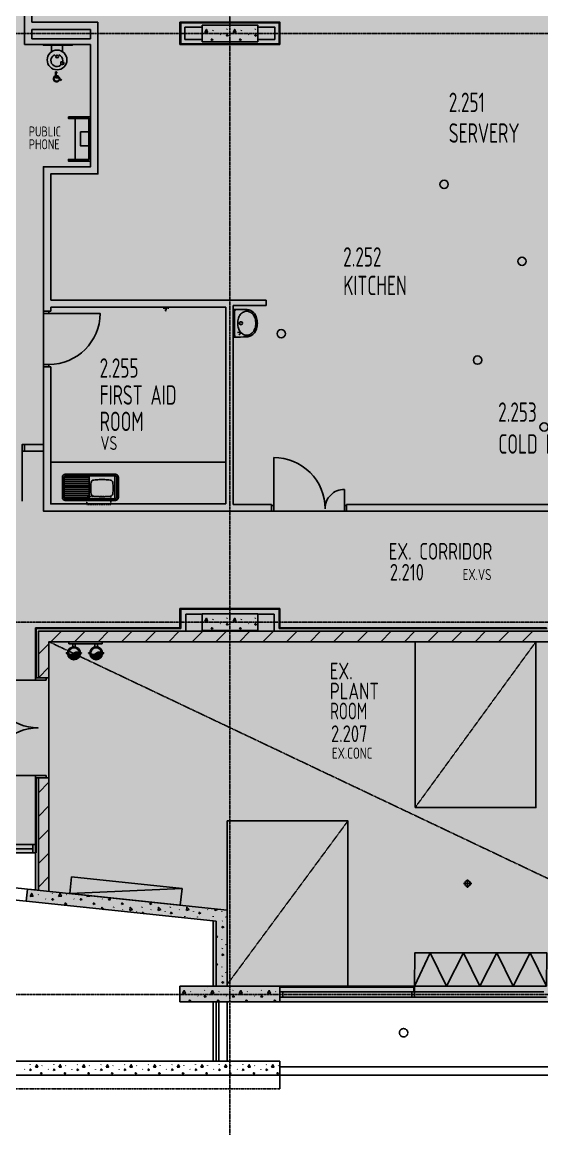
# Model space of a CAD drawing. Header units: millimetres. Extents: x -45258 to 103756, y -3540 to 105026.
# Drawn here: x 15833 to 25188, y -2981 to 17043 of the extents above; entities that cross this region are included whole.
import ezdxf
from ezdxf.enums import TextEntityAlignment as Align

# ---------------------------------------------------------------- set-up
doc = ezdxf.new("R2010")
doc.units = ezdxf.units.MM
doc.header["$LTSCALE"] = 0.4
for name, pattern in [('BLD-80-FL-2$0$CENTER', [50.8, 31.75, -6.35, 6.35, -6.35]), ('BLD-80-FL-2$0$DASHED2', [9.525, 6.35, -3.175]), ('BLD-80-FL-2$0$DASHEDX2', [38.1, 25.4, -12.7]), ('BLD-80-FL-2$0$HIDDEN2', [4.7625, 3.175, -1.5875])]:
    doc.linetypes.add(name, pattern=pattern)
for name, color, linetype in [('BLD-80-FL-2$0$DO-EXST-6CO', 6, 'Continuous'), ('BLD-80-FL-2$0$FL-EXST-8CO', 8, 'Continuous'), ('BLD-80-FL-2$0$FU-FIXD-8CO-EXST', 8, 'Continuous'), ('BLD-80-FL-2$0$HY-FITT-8CO-EXST', 8, 'Continuous'), ('BLD-80-FL-2$0$SR-METL-8CO-EXST', 8, 'Continuous'), ('BLD-80-FL-2$0$ST-EXST-6CO', 6, 'Continuous'), ('BLD-80-FL-2$0$ST-GRID-9CE', 9, 'BLD-80-FL-2$0$CENTER'), ('BLD-80-FL-2$0$TX-EXST-6CO', 6, 'Continuous'), ('BLD-80-FL-2$0$WA-HTCH-8CO-EXST', 8, 'Continuous'), ('BLD-80-FL-2$0$WA-MASN-3CO-EXST', 3, 'Continuous'), ('BLD-80-FL-2$0$WA-MASN-6CO-EXST', 6, 'Continuous'), ('BLD-80-FL-2$0$WA-MASN-6DA2-EXST', 6, 'BLD-80-FL-2$0$DASHEDX2'), ('BLD-80-FL-2$0$WA-PART-6C0-EXST', 6, 'Continuous'), ('BLD-80-FL-2$0$WN-EXST-8CO', 8, 'Continuous'), ('XREF', 8, 'Continuous')]:
    doc.layers.add(name, color=color, linetype=linetype)
doc.layers.add('BLD-80-FL-2$0$FU-LOOS-8H2-EXST', color=8, linetype='BLD-80-FL-2$0$HIDDEN2', lineweight=25)
doc.layers.add('BLD-80-FL-2$0$SI-BUIL-253CO', color=253, linetype='Continuous', lineweight=25)
doc.styles.add('BLD-80-FL-2$0$ISO3098B', font='isocp2.shx', dxfattribs={"width": 0.8})
doc.styles.add('BLD-80-FL-2$0$STANDARD', font='isocp2.shx', dxfattribs={"width": 0.8})

# ---------------------------------------------------------------- blocks, each defined once
blk = doc.blocks.new('BLD-80-FL-2$0$RMIDEN-EX-100')
at = {"style": 'BLD-80-FL-2$0$STANDARD'}
for tag, p, height in [('ROOMNAM1', (-15, 1567), 300), ('ROOMNAM2', (-15, 1158), 300), ('ROOMNAM3', (-15, 750), 300), ('ROOMNUM', (-14, 345), 300), ('XX', (0, 15), 200)]:
    blk.add_attdef(tag, p, '', height=height, dxfattribs=at)
blk = doc.blocks.new('BLD-80-FL-2', base_point=(226.58, 457.44))
at = {"layer": 'BLD-80-FL-2$0$SI-BUIL-253CO'}
h = blk.add_hatch(color=256, dxfattribs=at)
h.dxf.hatch_style = 1
h.paths.add_polyline_path([(33930.98, 4350.99), (36240.99, 4350.99), (36240.99, 199.98), (33930.98, 199.98)], flags=16)
h.paths.add_polyline_path([(38800, 6450.02), (41466.66, 6450.02), (41466.66, 3400.02), (38800, 3400.02)], flags=16)
h.paths.add_polyline_path([(36350, 2900.02), (39550, 2900.02), (39550, 200.02), (36350, 200.02)], flags=16)
h.paths.add_polyline_path([(41566.66, 6450.02), (44233.32, 6450.02), (44233.32, 3400.02), (41566.66, 3400.02)], flags=16)
h.paths.add_polyline_path([(38700, 6950.02), (38700, 3000.02), (36349.99, 3000.02), (36349.99, 6950.02), (29849.99, 6950.01), (29849.99, 8700.01), (27292.54, 8700.01), (27292.54, 8818.01), (28771.29, 18568.34), (29466.85, 23152.04), (16621.8, 25100.52), (16625.04, 25122.94), (16625.04, 27379.99), (12299.98, 27379.99), (12299.98, 27100), (13799.98, 27100), (13799.98, 25086.47), (219.98, 23282.48), (219.98, 19520), (3199.98, 19520), (3199.98, 17500), (199.98, 17500), (199.98, 17220), (1349.98, 17220), (1349.98, 16017.89), (739.79, 15927.75), (772.65, 15705.27), (-1172.02, 15418.02), (-327.38, 9699.99), (849.99, 9699.99), (849.99, 9474.99), (4649.78, 9474.99), (4649.78, 6950), (3600, 6950), (3600, 2989.93), (10761.85, 2240.02), (10784.76, 2458.82), (10752.61, 2462.19), (10752.61, 2550.02), (16300, 2550), (16300.02, 1881.32), (16155.36, 1896.47), (16132.45, 1677.66), (19500, 1325.05), (19500.01, 149.98), (18899.98, 147.57), (18900, -130.02), (47099.98, -129.97), (47099.98, 150.03), (46250, 150.03), (46250, 2900.03), (46999.99, 2900.03), (46999.99, 3399.98), (44333.26, 3399.98), (44333.26, 6450.02), (47099.99, 6450.02), (47099.99, 6950.02)])
at = {"layer": 'BLD-80-FL-2$0$DO-EXST-6CO'}
for p, q in [((20590.25, 8747.45), (20590.25, 9664.12)), ((21860.29, 8750.22), (21860.29, 9092.23))]:
    blk.add_line(p, q, dxfattribs=at)
for points in [[(16440.99, 12300), (16440.99, 12260), (16540.99, 12260), (16540.99, 12300)], [(16440.99, 11340), (16440.99, 11300), (16540.99, 11300), (16540.99, 11339.99)], [(16100, 9900.01), (16060, 9900), (16060.01, 9782.01), (16100.01, 9782.01)], [(16489.99, 5659.88), (16489.99, 5699.88), (16299.99, 5699.88), (16299.99, 5659.88)], [(16490, 3899.88), (16490, 3939.88), (16300, 3939.88), (16300, 3899.88)]]:
    blk.add_lwpolyline(points, close=True, dxfattribs=at)
for points in [[(16540.99, 12260), (17460.99, 12260), (17460.99, 12259.99, -0.41421356), (16540.99, 11339.99)], [(16345, 3939.88), (15485, 3939.88, -0.41421356), (16345, 4799.88, -0.41421356), (15484.99, 5659.88), (16344.99, 5659.88)]]:
    blk.add_lwpolyline(points, format="xyb", dxfattribs=at)
for points in [[(16060.01, 9782.01), (16060, 8880)], [(20549.99, 8700), (20589.99, 8700), (20589.99, 8800), (20549.99, 8800), (20549.99, 8700)], [(21860.03, 8700.01), (21900.03, 8700.01), (21900.03, 8800.01), (21860.03, 8800.01), (21860.03, 8700.01)]]:
    blk.add_lwpolyline(points, dxfattribs=at)
for centre, radius, start, end in [((20591.92, 8744.12), 920, 0.000316, 90.104178), ((21860.03, 8744.13), 348.11, 89.957402, 180.000243)]:
    blk.add_arc(centre, radius, start, end, dxfattribs=at)
at = {"layer": 'BLD-80-FL-2$0$FL-EXST-8CO'}
for p, q in [((16440.99, 11300), (16440.99, 12300)), ((19727.99, 9581), (16571.99, 9581)), ((21900.03, 8700), (20549.99, 8700)), ((16539.99, 5699.88), (16540, 3899.88)), ((16155.36, 1896.47), (10786.23, 2458.67)), ((16132.45, 1677.66), (10761.85, 2240.02)), ((16916.92, 1818.09), (18937.32, 1907.39)), ((19499.98, -130.02), (19499.98, -1199.13)), ((19749.98, -130.02), (19749.98, -1199.13)), ((38699.98, -129.98), (20699.98, -130.02))]:
    blk.add_line(p, q, dxfattribs=at)
at = {"layer": 'BLD-80-FL-2$0$FL-EXST-8CO', "linetype": 'BLD-80-FL-2$0$DASHED2'}
for p, q in [((16539.99, 6349.98), (29610, 149.98)), ((23134.54, 3365.65), (25309.53, 6350.64)), ((19750.01, 181.06), (21925.01, 3124.98))]:
    blk.add_line(p, q, dxfattribs=at)
at = {"layer": 'BLD-80-FL-2$0$FL-EXST-8CO'}
for points in [[(23134.54, 3365.65), (25309.53, 3365.65), (25309.53, 6350.64), (23134.54, 6350.63)], [(19750, 3124.98), (21925.01, 3124.98), (21925.02, 149.98), (19750, 149.98)], [(16916.92, 1818.09), (18905.97, 1609.04), (18937.32, 1907.39), (16948.28, 2116.44)]]:
    blk.add_lwpolyline(points, close=True, dxfattribs=at)
for points in [[(20699.98, -1449.13), (68349.98, -1449.09), (68349.98, 2111.3)], [(20699.98, -1299.13), (68199.98, -1299.09), (68199.98, 2087.62)]]:
    blk.add_lwpolyline(points, dxfattribs=at)
at = {"layer": 'BLD-80-FL-2$0$FL-EXST-8CO', "linetype": 'BLD-80-FL-2$0$DASHED2'}
blk.add_circle((22926.38, -688.45), 75, dxfattribs=at)
at = {"layer": 'BLD-80-FL-2$0$FU-FIXD-8CO-EXST'}
blk.add_line((17010.99, 15030), (17010.99, 15770), dxfattribs=at)
for points in [[(16890.99, 15800), (17290.99, 15800), (17290.99, 15000), (16890.99, 15000), (16890.99, 15030), (17260.99, 15030), (17260.99, 15770), (16890.99, 15770)], [(17260.99, 15525), (17110.99, 15525), (17110.99, 15275), (17260.99, 15275)], [(25499.98, 150.01), (23124.98, 150.01), (23130.48, 750.71), (25505.48, 750.71)]]:
    blk.add_lwpolyline(points, close=True, dxfattribs=at)
blk.add_lwpolyline([(23124.98, 150.01), (23405.48, 750.71), (23699.98, 150.01), (24005.48, 750.71), (24299.98, 150.01), (24605.48, 750.71), (24899.98, 150.01), (25205.48, 750.71), (25499.98, 150.01)], dxfattribs=at)
at = {"layer": 'BLD-80-FL-2$0$FU-LOOS-8H2-EXST'}
for p, q in [((17655.9, 8962.06), (17224.93, 8962.06)), ((17224.93, 8962.06), (17224.93, 8821.07)), ((17224.93, 8821.07), (17655.9, 8821.07)), ((17655.9, 8821.07), (17655.9, 8962.06))]:
    blk.add_line(p, q, dxfattribs=at)
for points in [[(18599.64, 12373.51), (18696.64, 12373.51), (18696.64, 12353.51), (18599.64, 12353.51)], [(18651.64, 12353.51), (18641.64, 12353.51), (18641.64, 12303.51), (18651.64, 12303.51)]]:
    blk.add_lwpolyline(points, close=True, dxfattribs=at)
at = {"layer": 'BLD-80-FL-2$0$HY-FITT-8CO-EXST'}
for p, q in [((16587.56, 17085), (16587.56, 16968.25)), ((16787.56, 17085), (16787.56, 16968.25)), ((16649.61, 16519.89), (16649.61, 16532.45)), ((16660.11, 16498.66), (16660.11, 16584.6)), ((16718.08, 16498.66), (16660.11, 16498.66)), ((16670.61, 16536.3), (16670.61, 16580.91)), ((16670.61, 16536.3), (16706.99, 16536.31)), ((16670.61, 16525.8), (16706.99, 16525.81)), ((16670.61, 16509.16), (16670.61, 16525.8)), ((16724.42, 16509.16), (16670.61, 16509.16)), ((16706.99, 16536.31), (16706.99, 16525.81)), ((16742.92, 16451.48), (16718.08, 16498.66)), ((16728.18, 16456.94), (16721.85, 16468.96)), ((16747.32, 16465.68), (16724.42, 16509.16)), ((16767.24, 16464.29), (16742.92, 16451.48)), ((16762.35, 16473.58), (16747.32, 16465.68)), ((16762.35, 16473.58), (16767.24, 16464.29)), ((19862.41, 12313.44), (19862.41, 11852.14)), ((19880.01, 11869.03), (19880.01, 12296.54)), ((19989.81, 11923.43), (19933.51, 11918.54)), ((20001.41, 11910.94), (19958.71, 11876.53)), ((16782.21, 8943.82), (16782.21, 9314.82)), ((16812.21, 8943.82), (16812.21, 9314.82)), ((17265.21, 9304.82), (16812.21, 9304.82)), ((17265.21, 9269.82), (16812.21, 9269.82)), ((17265.21, 9234.82), (16812.21, 9234.82)), ((16832.21, 9364.82), (17740.21, 9364.82)), ((16832.21, 9334.82), (17740.21, 9334.82)), ((17265.21, 8938.82), (17265.21, 9319.82)), ((17725.21, 8938.82), (17725.21, 9319.82)), ((17760.21, 8943.82), (17760.21, 9314.82)), ((17790.21, 8943.82), (17790.21, 9314.82)), ((17265.21, 9199.82), (16812.21, 9199.82)), ((17265.21, 9164.82), (16812.21, 9164.82)), ((17265.21, 9129.82), (16812.21, 9129.82)), ((17265.21, 9094.82), (16812.21, 9094.82)), ((17265.21, 9059.82), (16812.21, 9059.82)), ((17265.21, 9024.82), (16812.21, 9024.82)), ((17265.21, 8989.82), (16812.21, 8989.82)), ((17265.21, 8953.82), (16812.21, 8953.83)), ((16832.21, 8923.82), (17740.21, 8923.82)), ((16832.21, 8893.82), (17740.21, 8893.82)), ((16898.38, 6349.98), (17498.38, 6349.98)), ((16898.38, 6309.98), (16898.38, 6349.98)), ((17498.38, 6309.98), (16898.38, 6309.98)), ((16968.56, 6255.24), (16968.56, 6309.98)), ((17012.96, 6255.24), (17012.96, 6309.98)), ((17368.56, 6255.41), (17368.56, 6309.98)), ((17412.96, 6255.41), (17412.96, 6309.98)), ((17498.38, 6349.98), (17498.38, 6309.98)), ((16875.51, 6148.61), (16853.12, 6148.61)), ((16853.12, 6144.17), (16853.12, 6148.61)), ((16879.78, 6144.17), (16853.12, 6144.17)), ((16879.78, 6139.73), (16853.12, 6139.73)), ((16853.12, 6135.29), (16853.12, 6139.73)), ((16875.51, 6135.29), (16853.12, 6135.29)), ((16890.86, 6141.95), (16990.72, 6042.09)), ((16891.5, 6131.26), (16980.07, 6042.69)), ((16893.49, 6119.23), (16967.98, 6044.73)), ((16898.17, 6104.5), (16953.25, 6049.42)), ((16911.85, 6080.77), (16929.73, 6062.9)), ((16918.52, 6124.33), (17000.32, 6042.54)), ((16931.67, 6121.24), (17009.1, 6043.81)), ((16942.31, 6120.64), (17017.25, 6045.7)), ((16951.55, 6121.45), (17024.87, 6048.13)), ((16959.78, 6123.26), (17032, 6051.04)), ((16967.2, 6125.88), (17038.7, 6054.39)), ((16973.99, 6129.14), (17044.99, 6058.14)), ((16980.21, 6132.97), (17050.91, 6062.27)), ((16985.89, 6137.34), (17056.45, 6066.78)), ((16991.04, 6142.23), (17061.64, 6071.64)), ((16996.27, 6147.05), (17066.47, 6076.85)), ((17001.99, 6151.37), (17070.94, 6082.43)), ((17008.25, 6155.16), (17075.04, 6088.38)), ((17015.08, 6158.38), (17078.75, 6094.71)), ((17022.62, 6160.89), (17082.05, 6101.46)), ((17030.97, 6162.58), (17084.91, 6108.65)), ((17040.26, 6163.34), (17087.27, 6116.33)), ((17051.15, 6162.49), (17089.07, 6124.58)), ((17064.64, 6159.06), (17090.23, 6133.47)), ((17101.74, 6144.17), (17128.4, 6144.17)), ((17101.74, 6139.73), (17128.4, 6139.73)), ((17106.01, 6148.61), (17128.4, 6148.61)), ((17106.01, 6135.29), (17128.4, 6135.29)), ((17128.4, 6144.17), (17128.4, 6148.61)), ((17128.4, 6135.29), (17128.4, 6139.73)), ((17275.51, 6148.79), (17253.12, 6148.79)), ((17253.12, 6144.35), (17253.12, 6148.79)), ((17279.78, 6144.35), (17253.12, 6144.35)), ((17279.78, 6139.91), (17253.12, 6139.91)), ((17253.12, 6135.47), (17253.12, 6139.91)), ((17275.51, 6135.47), (17253.12, 6135.47)), ((17290.86, 6142.13), (17390.72, 6042.27)), ((17291.5, 6131.44), (17380.07, 6042.87)), ((17293.49, 6119.4), (17367.98, 6044.91)), ((17298.17, 6104.67), (17353.25, 6049.6)), ((17311.85, 6080.95), (17329.73, 6063.07)), ((17318.52, 6124.51), (17400.32, 6042.71)), ((17331.67, 6121.41), (17409.1, 6043.98)), ((17342.31, 6120.81), (17417.25, 6045.87)), ((17351.55, 6121.62), (17424.87, 6048.3)), ((17359.78, 6123.43), (17432, 6051.21)), ((17367.2, 6126.06), (17438.7, 6054.56)), ((17373.99, 6129.31), (17444.99, 6058.31)), ((17380.21, 6133.15), (17450.91, 6062.45)), ((17385.89, 6137.52), (17456.45, 6066.95)), ((17391.04, 6142.4), (17461.64, 6071.81)), ((17396.27, 6147.22), (17466.47, 6077.03)), ((17401.99, 6151.55), (17470.94, 6082.6)), ((17408.25, 6155.34), (17475.04, 6088.55)), ((17415.08, 6158.55), (17478.75, 6094.89)), ((17422.62, 6161.06), (17482.05, 6101.63)), ((17430.97, 6162.75), (17484.91, 6108.82)), ((17440.26, 6163.51), (17487.27, 6116.51)), ((17451.15, 6162.67), (17489.07, 6124.75)), ((17464.64, 6159.23), (17490.23, 6133.64)), ((17501.74, 6144.35), (17528.4, 6144.35)), ((17501.74, 6139.91), (17528.4, 6139.91)), ((17506.01, 6148.79), (17528.4, 6148.79)), ((17506.01, 6135.47), (17528.4, 6135.47)), ((17528.4, 6144.35), (17528.4, 6148.79)), ((17528.4, 6135.47), (17528.4, 6139.91)), ((24078.82, 2073.26), (24078.86, 1923.26)), ((24003.84, 1998.24), (24153.84, 1998.29))]:
    blk.add_line(p, q, dxfattribs=at)
blk.add_lwpolyline([(16437.06, 17100), (16437.06, 17085), (16962.91, 17085), (16962.91, 17100)], close=True, dxfattribs=at)
for points in [[(16755.23, 16742.29), (16755.23, 16782.29, -0.41421356), (16760.23, 16787.29), (16785.23, 16787.29, -1), (16785.23, 16737.29), (16760.23, 16737.29, -0.41421356), (16755.23, 16742.29)], [(20101.56, 12298.62, 0.1217347), (20041.38, 12283.75, 0.1052776), (19986.5, 12238.04, 0.08812861), (19951.74, 12173, 0.07122166), (19938.84, 12082.8, 0.07122177), (19951.74, 11992.6, 0.08812861), (19986.51, 11927.56, 0.1052776), (20041.4, 11881.86, 0.1217347), (20101.59, 11866.99, 0.1217347), (20161.77, 11881.87, 0.1052776), (20216.65, 11927.58, 0.08812861), (20251.41, 11992.62, 0.07122166), (20264.31, 12082.82, 0.07122177), (20251.41, 12173.02, 0.08812861), (20216.64, 12238.05, 0.1052776), (20161.75, 12283.75, 0.1217347), (20101.56, 12298.62)], [(20293.26, 12082.8, 0.00001223), (20293.26, 12082.82, 0.07192149), (20278.94, 12181.99, 0.08812861), (20239.39, 12255.96, 0.1052776), (20175.24, 12309.38, 0.1217347), (20101.56, 12327.58)], [(20293.26, 12082.8, -0.00001223), (20293.26, 12082.79, -0.07192149), (20278.94, 11983.61, -0.08812861), (20239.39, 11909.64, -0.1052776), (20175.23, 11856.23, -0.1217347), (20101.56, 11838.03)], [(17090.66, 6141.95, 0.42823678), (16990.76, 6141.95, -0.42823678), (16890.86, 6141.95)], [(17090.66, 6141.95, 0.42823678), (16990.76, 6141.95, -0.42823678), (16890.86, 6141.95, 1), (17090.66, 6141.95)], [(17490.66, 6142.13, 0.42823678), (17390.76, 6142.13, -0.42823678), (17290.86, 6142.13)], [(17490.66, 6142.13, 0.42823678), (17390.76, 6142.13, -0.42823678), (17290.86, 6142.13, 1), (17490.66, 6142.13)]]:
    blk.add_lwpolyline(points, format="xyb", dxfattribs=at)
for centre, radius in [((16687.56, 16821), 178), ((16687.56, 16884.07), 25), ((23656.82, 14581.95), 75), ((25059.1, 13196.83), 75), ((20723.65, 11894.49), 75), ((24258.56, 11418.25), 75), ((25457.32, 10215.03), 75), ((16990.76, 6141.95), 107.5), ((16990.76, 6141.95), 100), ((17390.76, 6142.13), 107.5), ((17390.76, 6142.13), 100), ((24078.84, 1998.26), 50)]:
    blk.add_circle(centre, radius, dxfattribs=at)
for centre, radius, start, end in [((16682.92, 16811.31), 107.2, 109.432966, 309.516289), ((16682.92, 16811.31), 107.2, 355.387614, 72.04081), ((16755.23, 16762.29), 39.05, 320.19448, 39.805622), ((16677.73, 16483.07), 56.83, 119.652391, 332.620175), ((16677.73, 16483.07), 46.33, 127.363628, 342.273486), ((16669.82, 16595.43), 14.54, 273.126222, 228.10393), ((19880.78, 12313.47), 18.43, 90.050619, 179.99985), ((19898.39, 12296.59), 18.43, 88.53958, 179.99985), ((19897.4, 7535.09), 4796.84, 87.56063, 90.19863), ((19999.71, 12082.8), 27.49, 89.99985, 179.99985), ((19999.71, 12082.8), 27.49, 179.99985, 269.99985), ((19999.71, 12082.8), 27.49, 359.99985, 89.99985), ((19999.71, 12082.8), 27.49, 269.99985, 359.99985), ((19880.78, 11852.14), 18.43, 179.99985, 269.94905), ((19898.39, 11869.02), 18.43, 179.99985, 271.46015), ((19897.42, 16630.52), 4796.84, 269.80105, 272.43905), ((16832.21, 9314.82), 50, 89.999953, 179.999953), ((16832.21, 9314.82), 20, 89.999953, 179.999953), ((17993.6, 9117.59), 700.4, 171.75625, 180.308636), ((17344.93, 9212.1), 44.88, 132.865986, 172.417444), ((17354.74, 9199.82), 60.58, 95.858666, 131.766739), ((17043.78, 13300.82), 4052.23, 274.313511, 275.692733), ((17495.21, 8023.87), 1245.69, 87.723614, 92.276291), ((17946.65, 13300.82), 4052.23, 264.307172, 265.686394), ((17635.68, 9199.82), 60.58, 48.233166, 84.141239), ((17645.49, 9212.1), 44.88, 7.582461, 47.133919), ((16996.82, 9117.6), 700.4, 359.691269, 8.243655), ((17740.21, 9314.82), 50, 359.999953, 89.999953), ((17740.21, 9314.82), 20, 359.999953, 89.999953), ((17993.6, 9110.05), 700.4, 179.691269, 188.243655), ((16996.82, 9110.05), 700.4, 351.75625, 0.308636), ((16832.21, 8943.82), 50, 179.999953, 269.999953), ((16832.21, 8943.82), 20, 179.999953, 269.999953), ((17344.93, 9015.54), 44.88, 187.582461, 227.133919), ((17354.74, 9027.83), 60.58, 228.233166, 264.141239), ((17043.77, 4926.82), 4052.23, 84.307172, 85.686394), ((17495.21, 10203.77), 1245.69, 267.723614, 272.276291), ((17946.64, 4926.82), 4052.23, 94.313511, 95.692733), ((17635.68, 9027.83), 60.58, 275.858666, 311.766739), ((17645.49, 9015.54), 44.88, 312.865986, 352.417444), ((17740.21, 8943.82), 50, 269.999953, 359.999953), ((17740.21, 8943.82), 20, 269.999953, 359.999953), ((16990.76, 6141.95), 115.44, 3.307412, 176.692688), ((16990.76, 6141.95), 111, 1.146042, 178.854058), ((17390.76, 6142.13), 115.44, 3.307412, 176.692688), ((17390.76, 6142.13), 111, 1.146042, 178.854058), ((16990.76, 6141.95), 115.44, 183.307412, 356.692688), ((16990.76, 6141.95), 111, 181.146042, 358.854058), ((17390.76, 6142.13), 115.44, 183.307412, 356.692688), ((17390.76, 6142.13), 111, 181.146042, 358.854058)]:
    blk.add_arc(centre, radius, start, end, dxfattribs=at)
at = {"layer": 'BLD-80-FL-2$0$SI-BUIL-253CO', "flags": 128}
blk.add_lwpolyline([(47099.98, -129.97), (18900, -130.02), (18899.98, 147.57), (19500.01, 149.98), (19500, 1325.05), (16132.45, 1677.66), (16155.36, 1896.47), (16300.02, 1881.32), (16300, 2550), (10752.61, 2550.02), (10752.61, 2462.19), (10784.76, 2458.82), (10761.85, 2240.02), (3600, 2989.93), (3600, 6950), (4649.78, 6950), (4649.78, 9474.99), (849.99, 9474.99), (849.99, 9699.99), (-327.38, 9699.99)], dxfattribs=at)
at = {"layer": 'BLD-80-FL-2$0$SR-METL-8CO-EXST'}
for p, q in [((19549.98, -130.02), (19549.98, -1199.13)), ((19599.98, -130.02), (19599.98, -1199.13))]:
    blk.add_line(p, q, dxfattribs=at)
at = {"layer": 'BLD-80-FL-2$0$ST-EXST-6CO'}
blk.add_line((16300.02, 2550.02), (16300.02, 1881.32), dxfattribs=at)
at = {"layer": 'BLD-80-FL-2$0$ST-GRID-9CE'}
for p, q in [((19800, -2523.99), (19799.98, 31705.86)), ((84082.76, 17300), (-5320.19, 17300)), ((84082.76, 6700), (-5320.19, 6700)), ((84082.76, 0), (-5320.19, 0))]:
    blk.add_line(p, q, dxfattribs=at)
at = {"layer": 'BLD-80-FL-2$0$WA-HTCH-8CO-EXST'}
for p, q in [((19299.99, 17447.57), (19304.26, 17441.17)), ((19806.18, 17450), (19810.44, 17443.6)), ((19810.44, 17447.57), (19814.71, 17441.17)), ((19490.75, 17346.5), (19495.01, 17356.09)), ((19623.95, 17278.3), (19628.21, 17271.9)), ((19743.3, 17371.01), (19747.56, 17380.6)), ((20001.2, 17346.5), (20005.46, 17356.09)), ((20134.4, 17278.3), (20138.66, 17271.91)), ((20253.75, 17371.01), (20258.01, 17380.6)), ((19299.99, 6847.57), (19304.25, 6841.17)), ((19806.18, 6850), (19810.44, 6843.6)), ((19810.44, 6847.57), (19814.7, 6841.17)), ((19490.75, 6746.5), (19495.01, 6756.09)), ((19623.95, 6678.3), (19628.21, 6671.9)), ((19743.3, 6771.01), (19747.56, 6780.6)), ((20001.2, 6746.5), (20005.46, 6756.09)), ((20134.4, 6678.3), (20138.66, 6671.9)), ((20253.75, 6771.01), (20258.01, 6780.6)), ((16575.83, 6349.98), (16765.83, 6539.98)), ((17000.1, 6349.98), (17190.1, 6539.98)), ((17424.36, 6349.98), (17614.36, 6539.98)), ((17848.63, 6349.98), (18038.63, 6539.98)), ((18272.89, 6349.98), (18462.89, 6539.98)), ((18697.15, 6349.98), (18887.15, 6539.98)), ((19121.42, 6349.98), (19311.42, 6539.98)), ((19545.68, 6349.98), (19735.68, 6539.98)), ((19969.95, 6349.98), (20159.95, 6539.98)), ((20394.21, 6349.98), (20584.21, 6539.98)), ((20818.47, 6349.98), (21008.47, 6539.98)), ((21242.74, 6349.98), (21432.74, 6539.98)), ((21667, 6349.98), (21857, 6539.98)), ((22091.27, 6349.98), (22281.27, 6539.98)), ((22515.53, 6349.98), (22705.53, 6539.98)), ((22939.79, 6349.98), (23129.79, 6539.98)), ((23364.06, 6349.98), (23554.06, 6539.98)), ((23788.32, 6349.98), (23978.32, 6539.98)), ((24212.59, 6349.98), (24402.59, 6539.98)), ((24636.85, 6349.98), (24826.85, 6539.98)), ((25061.12, 6349.98), (25251.12, 6539.98)), ((16349.99, 6124.14), (16539.99, 6314.14)), ((16349.99, 5699.88), (16539.99, 5889.88)), ((16350, 3629.8), (16540, 3819.8)), ((16350, 3205.53), (16540, 3395.53)), ((16350, 2781.27), (16540, 2971.27)), ((16350, 2357), (16540, 2547)), ((16350, 1932.74), (16540, 2122.74)), ((16154.78, 1890.94), (16155.36, 1890.07)), ((16155.36, 1894.04), (16159.63, 1887.64)), ((16346.12, 1792.97), (16350.38, 1802.56)), ((16598.67, 1817.48), (16602.93, 1827.07)), ((16856.57, 1792.97), (16860.83, 1802.56)), ((16479.32, 1724.77), (16483.58, 1718.38)), ((16989.77, 1724.77), (16994.03, 1718.38)), ((17223.16, 1764.2), (17233.42, 1783.59)), ((17500.22, 1724.77), (17504.48, 1718.38)), ((17194.59, 1566.45), (17198.65, 1575.58)), ((17704.84, 1565.99), (17709.1, 1575.59)), ((17866.81, 1522.3), (17871.07, 1531.89)), ((18120.17, 1495.54), (18121.23, 1485.95)), ((18215.29, 1565.99), (18219.55, 1575.59)), ((18377.26, 1522.3), (18381.52, 1531.89)), ((18630.62, 1495.54), (18631.68, 1485.95)), ((18725.74, 1566), (18730, 1575.59)), ((18887.71, 1522.3), (18891.97, 1531.89)), ((18984.68, 1398.69), (18988.95, 1408.29)), ((19141.07, 1495.54), (19142.13, 1485.95)), ((19236.19, 1566), (19239.54, 1573.53)), ((19398.16, 1522.3), (19402.42, 1531.89)), ((19495.13, 1398.69), (19499.4, 1408.29)), ((19527.8, 1511.28), (19532.19, 1542.88)), ((19651.52, 1495.54), (19652.58, 1485.95)), ((19748.77, 1454.11), (19750, 1456.67)), ((19750, 1454.49), (19748.77, 1454.11)), ((19213.8, 1398.69), (19218.06, 1392.3)), ((19218.06, 1396.26), (19222.33, 1389.87)), ((19661.37, 1319.7), (19665.63, 1329.29)), ((19724.25, 1398.7), (19728.51, 1392.3)), ((19728.51, 1396.27), (19732.78, 1389.87)), ((19746.64, 1068.22), (19750, 1075.79)), ((19651.52, 997.76), (19652.58, 988.17)), ((19661.37, 821.92), (19665.63, 831.52)), ((19724.25, 900.92), (19728.51, 894.52)), ((19728.51, 898.49), (19732.78, 892.09)), ((19748.77, 956.33), (19750, 958.9)), ((19750, 956.71), (19748.77, 956.33)), ((19651.52, 499.98), (19652.58, 490.39)), ((19724.25, 403.14), (19728.51, 396.74)), ((19728.51, 400.71), (19732.78, 394.31)), ((19746.64, 570.44), (19750, 578.01)), ((19748.77, 458.55), (19750, 461.12)), ((19750, 458.93), (19748.77, 458.55)), ((19661.37, 324.15), (19665.63, 333.74)), ((18899.98, 147.57), (18904.24, 141.18)), ((19090.73, 46.5), (19095, 56.1)), ((19343.29, 71.01), (19347.55, 80.6)), ((19406.17, 150), (19410.43, 143.61)), ((19410.43, 147.57), (19414.69, 141.18)), ((19601.18, 46.5), (19605.45, 56.1)), ((19687.5, 150), (19687.5, 150.01)), ((19853.74, 71.01), (19858, 80.6)), ((19916.62, 150), (19920.88, 143.61)), ((19920.88, 147.57), (19925.14, 141.18)), ((20111.63, 46.5), (20115.9, 56.1)), ((20197.95, 150), (20197.95, 150.01)), ((20364.19, 71.01), (20368.45, 80.6)), ((20427.07, 150), (20431.33, 143.61)), ((20431.33, 147.57), (20435.59, 141.18)), ((20622.08, 46.5), (20626.35, 56.1)), ((19223.94, -21.69), (19228.2, -28.09)), ((19734.39, -21.69), (19738.65, -28.09)), ((20244.84, -21.69), (20249.1, -28.09)), ((16062.27, -1199.13), (16062.27, -1199.13)), ((16253.2, -1199.13), (16256.75, -1204.46)), ((16256.75, -1201.16), (16260.3, -1206.49)), ((16487.64, -1199.13), (16487.64, -1199.13)), ((16678.57, -1199.13), (16682.12, -1204.46)), ((16682.12, -1201.16), (16685.68, -1206.49)), ((16913.02, -1199.13), (16913.02, -1199.13)), ((17103.95, -1199.13), (17107.5, -1204.46)), ((17107.5, -1201.16), (17111.05, -1206.49)), ((17338.39, -1199.13), (17338.39, -1199.13)), ((17529.32, -1199.13), (17532.87, -1204.46)), ((17532.87, -1201.16), (17536.43, -1206.49)), ((17763.77, -1199.13), (17763.77, -1199.13)), ((17954.7, -1199.13), (17958.25, -1204.46)), ((17958.25, -1201.16), (17961.8, -1206.49)), ((18189.14, -1199.13), (18189.14, -1199.13)), ((18380.07, -1199.13), (18383.62, -1204.46)), ((18383.62, -1201.16), (18387.18, -1206.49)), ((18614.52, -1199.13), (18614.52, -1199.13)), ((18805.45, -1199.13), (18809, -1204.46)), ((18809, -1201.16), (18812.55, -1206.49)), ((19039.89, -1199.13), (19039.89, -1199.13)), ((19230.82, -1199.13), (19234.37, -1204.46)), ((19234.37, -1201.16), (19237.93, -1206.49)), ((19465.27, -1199.13), (19465.27, -1199.13)), ((19656.2, -1199.13), (19659.75, -1204.46)), ((19659.75, -1201.16), (19663.3, -1206.49)), ((19890.64, -1199.13), (19890.64, -1199.13)), ((20081.57, -1199.13), (20085.12, -1204.46)), ((20085.12, -1201.16), (20088.68, -1206.49)), ((20316.02, -1199.13), (20316.02, -1199.13)), ((20506.95, -1199.13), (20510.5, -1204.46)), ((20510.5, -1201.16), (20514.05, -1206.49)), ((16101.34, -1342.22), (16104.89, -1347.55)), ((16200.8, -1264.96), (16204.35, -1256.97)), ((16415.71, -1285.38), (16419.26, -1277.39)), ((16526.71, -1342.22), (16530.27, -1347.55)), ((16626.17, -1264.96), (16629.72, -1256.97)), ((16841.09, -1285.38), (16844.64, -1277.39)), ((16952.09, -1342.22), (16955.64, -1347.55)), ((17051.55, -1264.96), (17055.1, -1256.97)), ((17266.46, -1285.38), (17270.01, -1277.39)), ((17377.46, -1342.22), (17381.02, -1347.55)), ((17476.92, -1264.96), (17480.47, -1256.97)), ((17691.84, -1285.38), (17695.39, -1277.39)), ((17802.84, -1342.22), (17806.39, -1347.55)), ((17902.3, -1264.96), (17905.85, -1256.97)), ((18117.21, -1285.38), (18120.76, -1277.39)), ((18228.21, -1342.22), (18231.77, -1347.55)), ((18327.67, -1264.96), (18331.22, -1256.97)), ((18542.59, -1285.38), (18546.14, -1277.39)), ((18653.59, -1342.22), (18657.14, -1347.55)), ((18753.05, -1264.96), (18756.6, -1256.97)), ((18967.96, -1285.38), (18971.51, -1277.39)), ((19078.96, -1342.21), (19082.52, -1347.54)), ((19178.42, -1264.96), (19181.97, -1256.97)), ((19393.34, -1285.38), (19396.89, -1277.39)), ((19504.34, -1342.21), (19507.89, -1347.54)), ((19603.8, -1264.96), (19607.35, -1256.97)), ((19818.71, -1285.38), (19822.26, -1277.39)), ((19929.71, -1342.21), (19933.27, -1347.54)), ((20029.17, -1264.96), (20032.72, -1256.97)), ((20244.09, -1285.38), (20247.64, -1277.39)), ((20355.09, -1342.21), (20358.64, -1347.54)), ((20454.55, -1264.96), (20458.1, -1256.97)), ((20669.46, -1285.38), (20673.01, -1277.39))]:
    blk.add_line(p, q, dxfattribs=at)
for points in [[(19346.89, 17317.73), (19375.66, 17372.07), (19398.04, 17321.99), (19347.96, 17317.73)], [(19735.84, 17250.59), (19748.63, 17277.24), (19769.94, 17261.25), (19735.84, 17250.59)], [(19857.34, 17317.73), (19886.11, 17372.07), (19908.49, 17321.99), (19858.41, 17317.73)], [(20246.29, 17250.59), (20259.08, 17277.24), (20280.39, 17261.25), (20246.29, 17250.59)], [(19458.99, 17174.42), (19471.78, 17201.06), (19493.09, 17185.08), (19458.99, 17174.42)], [(19969.44, 17174.42), (19982.23, 17201.06), (20003.54, 17185.08), (19969.44, 17174.42)], [(19346.89, 6717.73), (19375.66, 6772.07), (19398.04, 6721.99), (19347.96, 6717.73)], [(19735.84, 6650.59), (19748.63, 6677.24), (19769.94, 6661.25), (19735.84, 6650.59)], [(19857.34, 6717.73), (19886.11, 6772.07), (19908.49, 6721.99), (19858.41, 6717.73)], [(20246.29, 6650.59), (20259.08, 6677.24), (20280.39, 6661.25), (20246.29, 6650.59)], [(19458.99, 6574.42), (19471.78, 6601.06), (19493.09, 6585.08), (19458.99, 6574.42)], [(19969.44, 6574.42), (19982.23, 6601.06), (20003.54, 6585.08), (19969.44, 6574.42)], [(16202.26, 1764.2), (16231.03, 1818.55), (16253.41, 1768.46), (16203.33, 1764.2)], [(16712.71, 1764.2), (16741.48, 1818.55), (16763.86, 1768.46), (16713.78, 1764.2)], [(16591.21, 1697.06), (16604, 1723.71), (16625.31, 1707.72), (16591.21, 1697.06)], [(16824.81, 1620.89), (16837.6, 1647.53), (16858.91, 1631.55), (16824.81, 1620.89)], [(17101.66, 1697.06), (17114.45, 1723.71), (17135.76, 1707.72), (17101.66, 1697.06)], [(17269.23, 1779.84), (17274.31, 1768.46), (17224.23, 1764.2)], [(17335.26, 1620.89), (17348.05, 1647.53), (17369.36, 1631.55), (17335.26, 1620.89)], [(17612.11, 1697.06), (17624.9, 1723.71), (17646.21, 1707.72), (17612.11, 1697.06)], [(17845.71, 1620.89), (17858.5, 1647.53), (17879.81, 1631.55), (17845.71, 1620.89)], [(18356.16, 1620.89), (18368.95, 1647.53), (18390.26, 1631.55), (18356.16, 1620.89)], [(17489.38, 1535.58), (17494.45, 1572.18), (17532.61, 1532.78), (17529.59, 1531.37)], [(17996.45, 1511.28), (18004.9, 1572.18), (18043.06, 1532.78), (17997.45, 1511.64)], [(18219.82, 1459.1), (18230.21, 1480.75), (18251.52, 1464.76), (18230, 1458.03)], [(18506.9, 1511.28), (18515.35, 1572.18), (18553.51, 1532.78), (18507.9, 1511.64)], [(18727.87, 1454.1), (18740.66, 1480.75), (18761.97, 1464.76), (18727.87, 1454.1)], [(19017.35, 1511.28), (19025.8, 1572.18), (19063.96, 1532.78), (19018.35, 1511.64)], [(19238.32, 1454.1), (19251.11, 1480.75), (19272.42, 1464.76), (19238.32, 1454.1)], [(19568.28, 1539.1), (19574.41, 1532.78), (19528.8, 1511.64)], [(19653.91, 1199.29), (19666.7, 1225.93), (19688.01, 1209.94), (19653.91, 1199.29)], [(19550, 1060.2), (19574.41, 1035), (19550, 1023.69)], [(19653.91, 701.51), (19666.7, 728.15), (19688.01, 712.17), (19653.91, 701.51)], [(19550.01, 562.43), (19574.41, 537.22), (19550.01, 525.91)], [(19653.91, 203.73), (19666.7, 230.38), (19688.01, 214.39), (19653.91, 203.73)], [(18946.88, 17.73), (18975.65, 72.08), (18998.03, 22), (18947.94, 17.73)], [(19457.33, 17.73), (19486.1, 72.08), (19508.48, 22), (19458.39, 17.73)], [(19967.78, 17.73), (19996.55, 72.08), (20018.93, 22), (19968.84, 17.73)], [(20478.23, 17.73), (20507, 72.08), (20529.38, 22), (20479.29, 17.73)], [(19058.98, -125.58), (19071.76, -98.93), (19093.07, -114.92), (19058.98, -125.58)], [(19335.83, -49.4), (19348.61, -22.76), (19369.93, -38.75), (19335.83, -49.4)], [(19569.43, -125.58), (19582.21, -98.93), (19603.52, -114.92), (19569.43, -125.58)], [(19846.28, -49.4), (19859.06, -22.76), (19880.38, -38.75), (19846.28, -49.4)], [(20079.88, -125.58), (20092.66, -98.93), (20113.97, -114.92), (20079.88, -125.58)], [(20356.73, -49.4), (20369.51, -22.76), (20390.83, -38.75), (20356.73, -49.4)], [(20590.33, -125.58), (20603.11, -98.93), (20624.42, -114.92), (20590.33, -125.58)], [(16194.58, -1365.31), (16205.24, -1343.1), (16223, -1356.43), (16194.58, -1365.31)], [(16295.83, -1309.36), (16319.81, -1264.07), (16338.46, -1305.81), (16296.72, -1309.36)], [(16619.96, -1365.31), (16630.61, -1343.1), (16648.37, -1356.43), (16619.96, -1365.31)], [(16721.21, -1309.36), (16745.18, -1264.07), (16763.83, -1305.81), (16722.09, -1309.36)], [(17045.33, -1365.31), (17055.99, -1343.1), (17073.75, -1356.43), (17045.33, -1365.31)], [(17146.58, -1309.36), (17170.56, -1264.07), (17189.21, -1305.81), (17147.47, -1309.36)], [(17470.71, -1365.31), (17481.36, -1343.1), (17499.12, -1356.43), (17470.71, -1365.31)], [(17571.96, -1309.36), (17595.93, -1264.07), (17614.58, -1305.81), (17572.84, -1309.36)], [(17896.08, -1365.31), (17906.74, -1343.1), (17924.5, -1356.43), (17896.08, -1365.31)], [(17997.33, -1309.36), (18021.31, -1264.07), (18039.96, -1305.81), (17998.22, -1309.36)], [(18321.46, -1365.31), (18332.11, -1343.1), (18349.87, -1356.43), (18321.46, -1365.31)], [(18422.71, -1309.36), (18446.68, -1264.07), (18465.33, -1305.81), (18423.59, -1309.36)], [(18746.83, -1365.3), (18757.49, -1343.1), (18775.25, -1356.42), (18746.83, -1365.3)], [(18848.08, -1309.36), (18872.06, -1264.07), (18890.71, -1305.8), (18848.97, -1309.36)], [(19172.21, -1365.3), (19182.86, -1343.1), (19200.62, -1356.42), (19172.21, -1365.3)], [(19273.46, -1309.36), (19297.43, -1264.07), (19316.08, -1305.8), (19274.34, -1309.36)], [(19597.58, -1365.3), (19608.24, -1343.1), (19626, -1356.42), (19597.58, -1365.3)], [(19698.83, -1309.36), (19722.81, -1264.07), (19741.46, -1305.8), (19699.72, -1309.36)], [(20022.96, -1365.3), (20033.61, -1343.1), (20051.37, -1356.42), (20022.96, -1365.3)], [(20124.21, -1309.36), (20148.18, -1264.07), (20166.83, -1305.8), (20125.09, -1309.36)], [(20448.33, -1365.3), (20458.99, -1343.1), (20476.75, -1356.42), (20448.33, -1365.3)], [(20549.58, -1309.36), (20573.56, -1264.07), (20592.21, -1305.8), (20550.47, -1309.36)], [(16389.25, -1428.78), (16399.9, -1406.58), (16417.66, -1419.9), (16389.25, -1428.78)], [(16814.62, -1428.78), (16825.28, -1406.58), (16843.04, -1419.9), (16814.62, -1428.78)], [(17240, -1428.78), (17250.65, -1406.58), (17268.41, -1419.9), (17240, -1428.78)], [(17665.37, -1428.78), (17676.03, -1406.58), (17693.79, -1419.9), (17665.37, -1428.78)], [(18090.75, -1428.78), (18101.4, -1406.58), (18119.16, -1419.9), (18090.75, -1428.78)], [(18516.12, -1428.78), (18526.78, -1406.58), (18544.54, -1419.9), (18516.12, -1428.78)], [(18941.5, -1428.78), (18952.15, -1406.58), (18969.91, -1419.9), (18941.5, -1428.78)], [(19366.87, -1428.78), (19377.53, -1406.58), (19395.29, -1419.9), (19366.87, -1428.78)], [(19792.25, -1428.78), (19802.9, -1406.58), (19820.66, -1419.9), (19792.25, -1428.78)], [(20217.62, -1428.78), (20228.28, -1406.58), (20246.04, -1419.9), (20217.62, -1428.78)], [(20643, -1428.78), (20653.65, -1406.58), (20671.41, -1419.9), (20643, -1428.78)]]:
    blk.add_lwpolyline(points, dxfattribs=at)
at = {"layer": 'BLD-80-FL-2$0$WA-MASN-3CO-EXST'}
for p, q in [((16349.99, 5699.88), (16539.99, 5699.88)), ((16350, 1876.09), (16350, 3899.88)), ((16540, 3899.88), (16350, 3899.88)), ((16540, 1856.19), (16540, 3899.88)), ((16155.36, 1896.47), (16132.45, 1677.67)), ((19750, 1520.08), (16155.36, 1896.47)), ((19550.01, 1319.82), (16132.45, 1677.67)), ((19750, 149.98), (19750, 1520.08)), ((19550.01, 149.98), (19550, 1319.82)), ((19750, 149.98), (19550.01, 149.98))]:
    blk.add_line(p, q, dxfattribs=at)
for points in [[(19299.99, 17450), (20299.99, 17450), (20299.99, 17150), (19299.99, 17150)], [(19299.99, 6850), (20299.99, 6850), (20299.99, 6550), (19299.99, 6550)], [(18900, 150), (20699.98, 150.01), (20699.98, -130.02), (18900, -130.02)]]:
    blk.add_lwpolyline(points, close=True, dxfattribs=at)
for points in [[(29800, 149.98), (29800, 6539.98), (16349.99, 6539.98), (16349.99, 5699.88)], [(29610, 149.98), (29610, 6349.98), (16539.99, 6349.98), (16539.99, 5699.88)]]:
    blk.add_lwpolyline(points, dxfattribs=at)
at = {"layer": 'BLD-80-FL-2$0$WA-MASN-6CO-EXST'}
for p, q in [((9600, -1199.14), (20699.98, -1199.13)), ((9350, -1449.14), (20699.98, -1449.13))]:
    blk.add_line(p, q, dxfattribs=at)
at = {"layer": 'BLD-80-FL-2$0$WA-MASN-6DA2-EXST'}
blk.add_line((20700, -1699.13), (20699.98, -1449.13), dxfattribs=at)
at = {"layer": 'BLD-80-FL-2$0$WA-MASN-6DA2-EXST', "ltscale": 0.5}
for points in [[(-9250.02, 29850), (-3050.02, 29850), (-3050, 6859.98), (1050.01, 6859.99), (1048.51, 2068.54), (9350, 1227.5), (9350, -1450.04), (20699.98, -1449.13)], [(-9250.02, 29600), (-3300.02, 29600), (-3300, 6609.98), (799.93, 6609.99), (798.44, 1842.6), (9100, 1001.55), (9100, -1700.06), (20700, -1699.13)]]:
    blk.add_lwpolyline(points, dxfattribs=at)
at = {"layer": 'BLD-80-FL-2$0$WA-PART-6C0-EXST'}
for p, q in [((16099.99, 17100), (16099.98, 21850.03)), ((16230.99, 17500), (16230.99, 21350.03)), ((16230.99, 17500), (17421.99, 17499.96)), ((16230.99, 17369), (17290.99, 17368.96)), ((16230.99, 17199.99), (16230.99, 17369)), ((17290.99, 17200), (17290.99, 17368.96)), ((17290.99, 17100), (16099.99, 17100)), ((17290.99, 17200), (16230.99, 17200)), ((18899.99, 17100), (18899.99, 17200)), ((20699.99, 17100), (18899.99, 17100)), ((20686.99, 17113), (18912.99, 17113)), ((19299.99, 17189), (18988.99, 17189)), ((20610.99, 17189), (20299.99, 17189)), ((20699.99, 17099.99), (20699.99, 17199.99)), ((16571.99, 12500), (19858.99, 12500)), ((19858.99, 12500), (20449.99, 12500)), ((20449.99, 12400), (20449.99, 12500)), ((16571.99, 12300), (16440.99, 12300)), ((16571.99, 12369), (19727.99, 12369)), ((16571.99, 12300), (16571.99, 12368.99)), ((19727.99, 12369), (19727.99, 8831)), ((19858.99, 12400), (20449.99, 12400)), ((19858.99, 12400), (19858.99, 8818)), ((16440.99, 9900.01), (16440.99, 11300)), ((16571.99, 11300), (16440.99, 11300)), ((16100.01, 9900.01), (16440.99, 9900.01)), ((16100.01, 9782.01), (16100.01, 9900.01)), ((16440.99, 9782.01), (16440.99, 9900.01)), ((16100.01, 9782.01), (16440.99, 9782.01)), ((19858.99, 8818), (20549.99, 8818)), ((20549.99, 8700), (20549.99, 8818)), ((21900.03, 8818), (27292.54, 8818.01)), ((21900.03, 8700), (21900.03, 8818)), ((19858.99, 8700), (19858.99, 8700)), ((19858.99, 8700), (20549.99, 8700)), ((21900.03, 8700), (29731.99, 8700.01)), ((18899.99, 6950), (18899.99, 6600)), ((18899.99, 6950), (20699.98, 6950)), ((18912.99, 6937), (18912.99, 6587)), ((18912.99, 6937), (20686.98, 6937)), ((19004.99, 6845), (19004.99, 6539.98)), ((19004.99, 6845), (19299.99, 6845)), ((20299.99, 6845), (20594.98, 6845)), ((20594.98, 6845), (20594.98, 6539.98)), ((20686.98, 6937), (20686.98, 6587)), ((20699.98, 6950), (20699.98, 6600)), ((16299.99, 6600), (16299.99, 5699.89)), ((16299.99, 6600), (18899.99, 6600)), ((16312.99, 6587), (16312.99, 5699.89)), ((16312.99, 6587), (18912.99, 6587)), ((20686.98, 6587), (25512.99, 6587)), ((20699.98, 6600), (25499.99, 6600)), ((16300, 3899.88), (16300, 2550)), ((16313, 3899.88), (16313, 2550)), ((19500.01, 149.98), (19500, 1325.05)), ((20699.98, -1449.13), (20699.98, -1199.13))]:
    blk.add_line(p, q, dxfattribs=at)
for points in [[(16571.99, 12499.99), (16571.99, 14769), (17421.99, 14769), (17421.99, 17499.96)], [(20699.99, 17100), (20699.99, 17500), (18899.99, 17500), (18899.99, 17100)], [(20686.99, 17113), (20686.99, 17487), (18912.99, 17487), (18912.99, 17113)], [(19299.99, 17411), (18988.99, 17411), (18988.99, 17189)], [(20610.99, 17189), (20610.99, 17411), (20299.99, 17411)], [(16440.99, 12300), (16440.99, 14900), (17290.99, 14900), (17290.99, 17100)], [(19727.99, 8831), (16571.99, 8831), (16571.99, 11300)], [(19858.99, 8700), (16440.99, 8700), (16440.99, 9800.01)], [(20699.98, 150.01), (23124.98, 150.01), (23124.98, 50.01)], [(20699.98, 135.01), (23109.98, 135.01), (23109.98, 50.01)]]:
    blk.add_lwpolyline(points, dxfattribs=at)
at = {"layer": 'BLD-80-FL-2$0$WN-EXST-8CO'}
for p, q in [((13500, 2700.02), (16313.02, 2700.02)), ((14550.02, 2625.02), (16250.02, 2625.02)), ((13500, 2550.02), (16313.02, 2550.02)), ((25449.98, 50.01), (20749.98, 50.01)), ((25499.98, -49.99), (20699.98, -49.99))]:
    blk.add_line(p, q, dxfattribs=at)
for points in [[(16250.02, 2550.02), (16300.02, 2550.02), (16300.02, 2700.02), (16250.02, 2700.02)], [(20749.98, 50.01), (20699.98, 50.01), (20699.98, -49.99), (20749.98, -49.99)], [(23124.98, 50.01), (23074.98, 50.01), (23074.98, -49.99), (23124.98, -49.99)]]:
    blk.add_lwpolyline(points, close=True, dxfattribs=at)
at = {"layer": 'BLD-80-FL-2$0$TX-EXST-6CO'}
ref = blk.add_blockref('BLD-80-FL-2$0$RMIDEN-EX-100', (22800.8, 6496.39), dxfattribs=at)
ref.add_attrib('ROOMNAM2', 'EX. CORRIDOR ', (22659.23, 7827.18), dxfattribs={"layer": '0', "height": 300, "style": 'BLD-80-FL-2$0$STANDARD', "width": 0.8})
ref.add_attrib('ROOMNUM', '2.210', (22678.89, 7450.4), dxfattribs={"layer": '0', "height": 300, "style": 'BLD-80-FL-2$0$STANDARD', "width": 0.8})
ref.add_attrib('XX', 'EX.VS', (23989.94, 7458.85), dxfattribs={"layer": '0', "height": 200, "style": 'BLD-80-FL-2$0$STANDARD', "width": 0.8})
ref = blk.add_blockref('BLD-80-FL-2$0$RMIDEN-EX-100', (21740.74, 3981.42), dxfattribs=at)
ref.add_attrib('ROOMNAM1', 'EX. ', (21597.5, 5672.72), dxfattribs={"layer": '0', "height": 300, "style": 'BLD-80-FL-2$0$STANDARD', "width": 0.8})
ref.add_attrib('ROOMNAM2', 'PLANT ', (21599.17, 5312.22), dxfattribs={"layer": '0', "height": 300, "style": 'BLD-80-FL-2$0$STANDARD', "width": 0.8})
ref.add_attrib('ROOMNUM', '2.207', (21618.83, 4544), dxfattribs={"layer": '0', "height": 300, "style": 'BLD-80-FL-2$0$STANDARD', "width": 0.8})
ref.add_attrib('XX', 'EX.CONC', (21636, 4244), dxfattribs={"layer": '0', "height": 200, "style": 'BLD-80-FL-2$0$STANDARD', "width": 0.8})
ref.add_attrib('ROOMNAM3', 'ROOM', (21605.1, 4952.56), dxfattribs={"layer": '0', "height": 300, "style": 'BLD-80-FL-2$0$STANDARD', "width": 0.7})
at = {"layer": 'BLD-80-FL-2$0$TX-EXST-6CO', "linetype": 'Continuous', "style": 'BLD-80-FL-2$0$ISO3098B', "width": 0.714286}
for s, p in [('2.251', (23740.11, 16233.35)), ('SERVERY', (23740.11, 15681)), ('2.252', (21838.44, 13451.15)), ('KITCHEN', (21838.45, 12937.8)), ('2.255', (17453.2, 11452.36)), ('FIRST AID', (17453.2, 10965.91)), ('2.253', (24629, 10658)), ('ROOM', (17453.2, 10490.91)), ('COLD RM', (24632.5, 10084.65))]:
    blk.add_text(s, height=350, rotation=0.00005, dxfattribs=at).set_placement(p, align=Align.TOP_LEFT)
at = {"layer": 'BLD-80-FL-2$0$TX-EXST-6CO', "style": 'BLD-80-FL-2$0$ISO3098B', "width": 0.833333}
for s, p in [('PUBLIC', (16178.83, 15623.66)), ('PHONE', (16178.83, 15393.66))]:
    blk.add_text(s, height=180, rotation=0.00005, dxfattribs=at).set_placement(p, align=Align.TOP_LEFT)
at = {"layer": 'BLD-80-FL-2$0$TX-EXST-6CO', "style": 'BLD-80-FL-2$0$ISO3098B', "width": 0.8}
blk.add_text('VS', height=250, rotation=0.00005, dxfattribs=at).set_placement((17468.72, 9926.34), align=Align.MIDDLE_LEFT)

msp = doc.modelspace()

# ---------------------------------------------------------------- block references
at = {"layer": 'XREF'}
msp.add_blockref('BLD-80-FL-2', (0, 0), dxfattribs=at)

doc.saveas('drawing.dxf')
